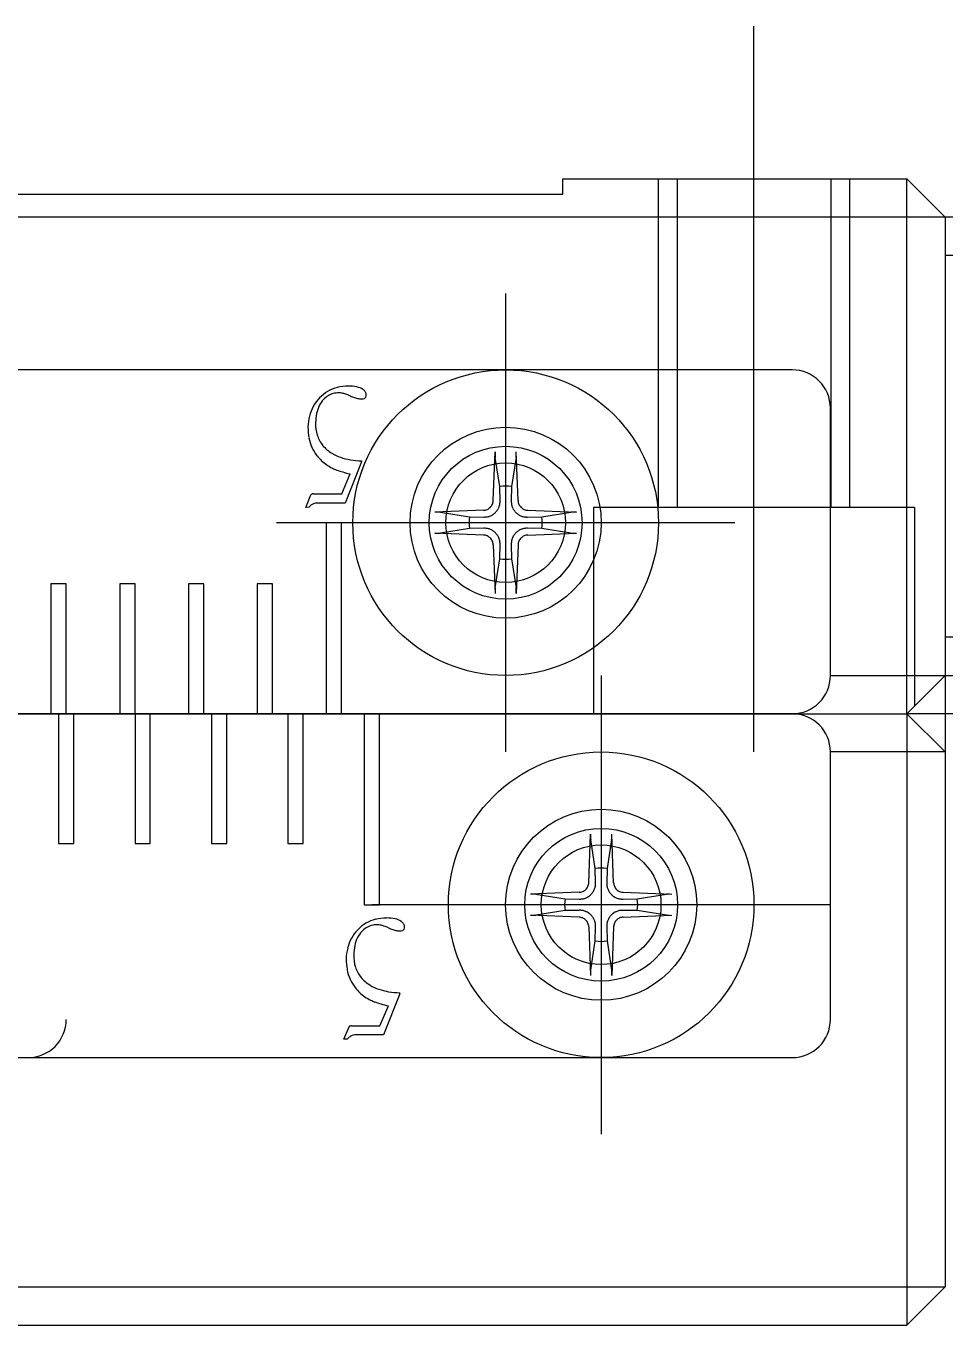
# Model space of a CAD drawing. Extents: x 1 to 191, y 0 to 116.
# Drawn here: x 85.23 to 97.26, y 99.13 to 116.13 of the extents above; entities that cross this region are included whole.
import ezdxf

# ---------------------------------------------------------------- set-up
doc = ezdxf.new("R2010")
doc.units = 0
doc.linetypes.add('CENTER', pattern=[50.8, 31.75, -6.35, 6.35, -6.35])
doc.linetypes.add('DASHED', pattern=[19.05, 12.7, -6.35])
doc.layers.get('0').update_dxf_attribs({"linetype": 'CONTINUOUS'})
doc.layers.add('CENTER', color=1, linetype='CENTER')

msp = doc.modelspace()

# ---------------------------------------------------------------- linework, layer by layer
at = {"color": 7, "linetype": 'CONTINUOUS'}
for p, q in [((92.262, 114.131), (96.762, 114.131)), ((92.262, 113.931), (92.262, 114.131)), ((97.262, 113.631), (96.762, 114.131)), ((96.762, 107.131), (96.762, 114.131)), ((77.262, 113.931), (92.262, 113.931)), ((97.262, 113.631), (72.262, 113.631)), ((97.262, 113.631), (97.262, 99.631)), ((105.262, 113.631), (97.262, 113.631)), ((97.262, 113.131), (105.262, 113.131)), ((95.262, 111.631), (74.262, 111.631)), ((95.762, 107.631), (95.762, 111.131)), ((91.349, 109.92), (91.374, 110.557)), ((91.374, 110.547), (91.373, 110.536)), ((91.373, 110.536), (91.373, 110.526)), ((91.373, 110.526), (91.373, 110.52)), ((91.373, 110.52), (91.373, 110.516)), ((91.373, 110.516), (91.374, 110.506)), ((91.374, 110.557), (91.374, 110.547)), ((91.374, 110.506), (91.374, 110.502)), ((91.374, 110.502), (91.374, 110.498)), ((91.65, 110.547), (91.65, 110.557)), ((91.675, 109.92), (91.65, 110.557)), ((91.651, 110.536), (91.65, 110.547)), ((91.65, 110.502), (91.651, 110.506)), ((91.65, 110.498), (91.65, 110.502)), ((91.651, 110.526), (91.651, 110.536)), ((91.651, 110.52), (91.651, 110.526)), ((91.651, 110.516), (91.651, 110.52)), ((91.651, 110.506), (91.651, 110.516)), ((89.626, 110.428), (89.412, 109.888)), ((91.374, 110.498), (91.374, 110.494)), ((91.374, 110.494), (91.374, 110.491)), ((91.374, 110.491), (91.375, 110.488)), ((91.375, 110.488), (91.375, 110.485)), ((91.435, 110.104), (91.375, 110.485)), ((91.649, 110.485), (91.589, 110.104)), ((91.649, 110.488), (91.65, 110.491)), ((91.649, 110.485), (91.649, 110.488)), ((91.65, 110.494), (91.65, 110.498)), ((91.65, 110.491), (91.65, 110.494)), ((89.367, 110.009), (89.477, 110.269)), ((88.896, 109.831), (88.963, 109.994)), ((88.996, 110.009), (89.367, 110.009)), ((91.439, 109.919), (91.435, 110.104)), ((91.589, 110.104), (91.585, 109.919)), ((88.941, 109.835), (88.896, 109.831)), ((89.412, 109.888), (89.039, 109.888)), ((91.292, 109.817), (91.302, 109.824)), ((91.302, 109.824), (91.311, 109.832)), ((91.311, 109.832), (91.319, 109.841)), ((91.319, 109.841), (91.327, 109.851)), ((91.327, 109.851), (91.333, 109.861)), ((91.333, 109.861), (91.339, 109.872)), ((91.339, 109.872), (91.343, 109.884)), ((91.343, 109.884), (91.346, 109.896)), ((91.346, 109.896), (91.349, 109.908)), ((91.349, 109.908), (91.349, 109.92)), ((91.675, 109.92), (91.676, 109.909)), ((91.676, 109.909), (91.678, 109.896)), ((91.678, 109.896), (91.681, 109.884)), ((91.681, 109.884), (91.685, 109.873)), ((91.685, 109.873), (91.691, 109.861)), ((91.691, 109.861), (91.697, 109.851)), ((91.697, 109.851), (91.705, 109.841)), ((91.705, 109.841), (91.713, 109.832)), ((91.713, 109.832), (91.722, 109.824)), ((91.722, 109.824), (91.731, 109.817)), ((91.223, 109.794), (90.586, 109.769)), ((90.597, 109.77), (90.586, 109.769)), ((90.607, 109.77), (90.597, 109.77)), ((90.618, 109.77), (90.607, 109.77)), ((90.623, 109.77), (90.618, 109.77)), ((90.628, 109.77), (90.623, 109.77)), ((90.637, 109.77), (90.628, 109.77)), ((90.641, 109.77), (90.637, 109.77)), ((90.645, 109.769), (90.641, 109.77)), ((90.649, 109.769), (90.645, 109.769)), ((90.652, 109.769), (90.649, 109.769)), ((90.655, 109.769), (90.652, 109.769)), ((90.658, 109.768), (90.655, 109.769)), ((90.658, 109.768), (91.04, 109.709)), ((91.04, 109.709), (91.225, 109.704)), ((91.223, 109.794), (91.235, 109.795)), ((91.235, 109.795), (91.247, 109.797)), ((91.247, 109.797), (91.259, 109.8)), ((91.259, 109.8), (91.271, 109.804)), ((91.271, 109.804), (91.282, 109.81)), ((91.282, 109.81), (91.292, 109.817)), ((91.731, 109.817), (91.742, 109.81)), ((91.742, 109.81), (91.753, 109.805)), ((91.753, 109.805), (91.765, 109.8)), ((91.765, 109.8), (91.777, 109.797)), ((91.777, 109.797), (91.789, 109.795)), ((91.789, 109.795), (91.801, 109.794)), ((91.799, 109.704), (91.984, 109.709)), ((91.801, 109.794), (92.438, 109.769)), ((91.984, 109.709), (92.366, 109.768)), ((92.369, 109.769), (92.366, 109.768)), ((92.372, 109.769), (92.369, 109.769)), ((92.375, 109.769), (92.372, 109.769)), ((92.379, 109.769), (92.375, 109.769)), ((92.383, 109.77), (92.379, 109.769)), ((92.387, 109.77), (92.383, 109.77)), ((92.396, 109.77), (92.387, 109.77)), ((92.401, 109.77), (92.396, 109.77)), ((92.406, 109.77), (92.401, 109.77)), ((92.417, 109.77), (92.406, 109.77)), ((92.427, 109.77), (92.417, 109.77)), ((92.438, 109.769), (92.427, 109.77)), ((89.362, 109.631), (89.162, 109.631)), ((89.162, 109.631), (89.162, 107.131)), ((89.362, 107.131), (89.362, 109.631)), ((90.586, 109.493), (90.597, 109.493)), ((91.223, 109.469), (90.586, 109.493)), ((90.597, 109.493), (90.607, 109.493)), ((90.607, 109.493), (90.618, 109.493)), ((90.618, 109.493), (90.623, 109.493)), ((90.623, 109.493), (90.628, 109.493)), ((90.628, 109.493), (90.637, 109.493)), ((90.637, 109.493), (90.641, 109.493)), ((90.641, 109.493), (90.645, 109.493)), ((90.645, 109.493), (90.649, 109.493)), ((90.649, 109.493), (90.652, 109.494)), ((90.652, 109.494), (90.655, 109.494)), ((90.655, 109.494), (90.658, 109.494)), ((91.04, 109.554), (90.658, 109.494)), ((91.225, 109.558), (91.04, 109.554)), ((91.984, 109.554), (91.799, 109.558)), ((91.801, 109.469), (92.438, 109.493)), ((92.366, 109.494), (91.984, 109.554)), ((92.366, 109.494), (92.369, 109.494)), ((92.369, 109.494), (92.372, 109.494)), ((92.372, 109.494), (92.375, 109.493)), ((92.375, 109.493), (92.379, 109.493)), ((92.379, 109.493), (92.383, 109.493)), ((92.383, 109.493), (92.387, 109.493)), ((92.387, 109.493), (92.396, 109.493)), ((92.396, 109.493), (92.401, 109.493)), ((92.401, 109.493), (92.406, 109.493)), ((92.406, 109.493), (92.417, 109.493)), ((92.417, 109.493), (92.427, 109.493)), ((92.427, 109.493), (92.438, 109.493)), ((91.235, 109.468), (91.223, 109.469)), ((91.247, 109.466), (91.235, 109.468)), ((91.259, 109.462), (91.247, 109.466)), ((91.271, 109.458), (91.259, 109.462)), ((91.282, 109.452), (91.271, 109.458)), ((91.293, 109.446), (91.282, 109.452)), ((91.302, 109.439), (91.293, 109.446)), ((91.311, 109.431), (91.302, 109.439)), ((91.319, 109.422), (91.311, 109.431)), ((91.327, 109.412), (91.319, 109.422)), ((91.333, 109.401), (91.327, 109.412)), ((91.339, 109.39), (91.333, 109.401)), ((91.343, 109.378), (91.339, 109.39)), ((91.346, 109.366), (91.343, 109.378)), ((91.349, 109.354), (91.346, 109.366)), ((91.349, 109.342), (91.349, 109.354)), ((91.349, 109.342), (91.374, 108.705)), ((91.435, 109.159), (91.439, 109.344)), ((91.585, 109.344), (91.589, 109.159)), ((91.675, 109.342), (91.65, 108.705)), ((91.676, 109.354), (91.675, 109.342)), ((91.678, 109.366), (91.676, 109.354)), ((91.681, 109.378), (91.678, 109.366)), ((91.685, 109.39), (91.681, 109.378)), ((91.691, 109.401), (91.685, 109.39)), ((91.697, 109.412), (91.691, 109.401)), ((91.705, 109.422), (91.697, 109.412)), ((91.713, 109.431), (91.705, 109.422)), ((91.722, 109.439), (91.713, 109.431)), ((91.732, 109.446), (91.722, 109.439)), ((91.742, 109.453), (91.732, 109.446)), ((91.753, 109.458), (91.742, 109.453)), ((91.765, 109.463), (91.753, 109.458)), ((91.777, 109.466), (91.765, 109.463)), ((91.789, 109.468), (91.777, 109.466)), ((91.801, 109.469), (91.789, 109.468)), ((91.375, 108.777), (91.435, 109.159)), ((91.589, 109.159), (91.649, 108.777)), ((85.762, 108.831), (85.562, 108.831)), ((85.562, 108.831), (85.562, 107.131)), ((85.762, 107.131), (85.762, 108.831)), ((86.662, 108.831), (86.462, 108.831)), ((86.462, 108.831), (86.462, 107.131)), ((86.662, 107.131), (86.662, 108.831)), ((87.562, 108.831), (87.362, 108.831)), ((87.362, 108.831), (87.362, 107.131)), ((87.562, 107.131), (87.562, 108.831)), ((88.462, 108.831), (88.262, 108.831)), ((88.262, 108.831), (88.262, 107.131)), ((88.462, 107.131), (88.462, 108.831)), ((91.374, 108.756), (91.373, 108.747)), ((91.373, 108.747), (91.373, 108.742)), ((91.373, 108.742), (91.373, 108.737)), ((91.373, 108.737), (91.373, 108.726)), ((91.373, 108.726), (91.374, 108.716)), ((91.375, 108.775), (91.374, 108.772)), ((91.374, 108.772), (91.374, 108.768)), ((91.374, 108.768), (91.374, 108.765)), ((91.374, 108.765), (91.374, 108.761)), ((91.374, 108.761), (91.374, 108.756)), ((91.374, 108.716), (91.374, 108.705)), ((91.375, 108.777), (91.375, 108.775)), ((91.649, 108.775), (91.649, 108.777)), ((91.65, 108.772), (91.649, 108.775)), ((91.65, 108.768), (91.65, 108.772)), ((91.65, 108.765), (91.65, 108.768)), ((91.65, 108.761), (91.65, 108.765)), ((91.651, 108.756), (91.65, 108.761)), ((91.65, 108.716), (91.651, 108.726)), ((91.65, 108.705), (91.65, 108.716)), ((91.651, 108.747), (91.651, 108.756)), ((91.651, 108.742), (91.651, 108.747)), ((91.651, 108.737), (91.651, 108.742)), ((91.651, 108.726), (91.651, 108.737)), ((105.262, 108.131), (97.262, 108.131)), ((95.762, 107.631), (97.262, 107.631)), ((96.762, 107.131), (97.262, 107.631)), ((97.262, 107.631), (105.262, 107.631)), ((72.762, 107.131), (96.762, 107.131)), ((95.262, 107.131), (74.262, 107.131)), ((85.662, 107.131), (85.662, 105.431)), ((85.862, 105.431), (85.862, 107.131)), ((86.662, 107.131), (86.662, 105.431)), ((86.862, 105.431), (86.862, 107.131)), ((87.662, 107.131), (87.662, 105.431)), ((87.862, 105.431), (87.862, 107.131)), ((88.662, 107.131), (88.662, 105.431)), ((88.862, 105.431), (88.862, 107.131)), ((89.662, 107.131), (89.662, 104.631)), ((89.862, 104.631), (89.862, 107.131)), ((97.262, 106.631), (96.762, 107.131)), ((96.762, 107.131), (96.762, 99.131)), ((95.762, 103.131), (95.762, 106.631)), ((97.262, 106.631), (95.762, 106.631)), ((85.662, 105.431), (85.862, 105.431)), ((86.662, 105.431), (86.862, 105.431)), ((87.662, 105.431), (87.862, 105.431)), ((88.662, 105.431), (88.862, 105.431)), ((92.599, 104.92), (92.624, 105.557)), ((92.624, 105.547), (92.623, 105.536)), ((92.623, 105.536), (92.623, 105.526)), ((92.623, 105.526), (92.623, 105.52)), ((92.623, 105.52), (92.623, 105.516)), ((92.623, 105.516), (92.624, 105.506)), ((92.624, 105.557), (92.624, 105.547)), ((92.624, 105.506), (92.624, 105.502)), ((92.624, 105.502), (92.624, 105.498)), ((92.624, 105.498), (92.624, 105.494)), ((92.624, 105.494), (92.624, 105.491)), ((92.624, 105.491), (92.625, 105.488)), ((92.625, 105.488), (92.625, 105.485)), ((92.685, 105.104), (92.625, 105.485)), ((92.899, 105.485), (92.839, 105.104)), ((92.899, 105.488), (92.9, 105.491)), ((92.899, 105.485), (92.899, 105.488)), ((92.9, 105.547), (92.9, 105.557)), ((92.925, 104.92), (92.9, 105.557)), ((92.901, 105.536), (92.9, 105.547)), ((92.9, 105.502), (92.901, 105.506)), ((92.9, 105.498), (92.9, 105.502)), ((92.9, 105.494), (92.9, 105.498)), ((92.9, 105.491), (92.9, 105.494)), ((92.901, 105.526), (92.901, 105.536)), ((92.901, 105.52), (92.901, 105.526)), ((92.901, 105.516), (92.901, 105.52)), ((92.901, 105.506), (92.901, 105.516)), ((92.689, 104.919), (92.685, 105.104)), ((92.839, 105.104), (92.835, 104.919)), ((92.593, 104.884), (92.596, 104.896)), ((92.596, 104.896), (92.599, 104.908)), ((92.599, 104.908), (92.599, 104.92)), ((92.925, 104.92), (92.926, 104.909)), ((92.926, 104.909), (92.928, 104.896)), ((92.928, 104.896), (92.931, 104.884)), ((92.473, 104.794), (91.836, 104.769)), ((91.847, 104.77), (91.836, 104.769)), ((91.857, 104.77), (91.847, 104.77)), ((91.868, 104.77), (91.857, 104.77)), ((91.873, 104.77), (91.868, 104.77)), ((91.878, 104.77), (91.873, 104.77)), ((91.887, 104.77), (91.878, 104.77)), ((91.891, 104.77), (91.887, 104.77)), ((91.895, 104.769), (91.891, 104.77)), ((91.899, 104.769), (91.895, 104.769)), ((91.902, 104.769), (91.899, 104.769)), ((91.905, 104.769), (91.902, 104.769)), ((91.908, 104.768), (91.905, 104.769)), ((91.908, 104.768), (92.29, 104.709)), ((92.473, 104.794), (92.485, 104.795)), ((92.485, 104.795), (92.497, 104.797)), ((92.497, 104.797), (92.509, 104.8)), ((92.509, 104.8), (92.521, 104.804)), ((92.521, 104.804), (92.532, 104.81)), ((92.532, 104.81), (92.542, 104.817)), ((92.542, 104.817), (92.552, 104.824)), ((92.552, 104.824), (92.561, 104.832)), ((92.561, 104.832), (92.569, 104.841)), ((92.569, 104.841), (92.577, 104.851)), ((92.577, 104.851), (92.583, 104.861)), ((92.583, 104.861), (92.589, 104.872)), ((92.589, 104.872), (92.593, 104.884)), ((92.931, 104.884), (92.935, 104.873)), ((92.935, 104.873), (92.941, 104.861)), ((92.941, 104.861), (92.947, 104.851)), ((92.947, 104.851), (92.955, 104.841)), ((92.955, 104.841), (92.963, 104.832)), ((92.963, 104.832), (92.972, 104.824)), ((92.972, 104.824), (92.981, 104.817)), ((92.981, 104.817), (92.992, 104.81)), ((92.992, 104.81), (93.003, 104.805)), ((93.003, 104.805), (93.015, 104.8)), ((93.015, 104.8), (93.027, 104.797)), ((93.027, 104.797), (93.039, 104.795)), ((93.039, 104.795), (93.051, 104.794)), ((93.051, 104.794), (93.688, 104.769)), ((93.234, 104.709), (93.616, 104.768)), ((93.619, 104.769), (93.616, 104.768)), ((93.622, 104.769), (93.619, 104.769)), ((93.625, 104.769), (93.622, 104.769)), ((93.629, 104.769), (93.625, 104.769)), ((93.633, 104.77), (93.629, 104.769)), ((93.637, 104.77), (93.633, 104.77)), ((93.646, 104.77), (93.637, 104.77)), ((93.651, 104.77), (93.646, 104.77)), ((93.656, 104.77), (93.651, 104.77)), ((89.662, 104.631), (89.862, 104.631)), ((92.29, 104.554), (91.908, 104.494)), ((92.29, 104.709), (92.475, 104.704)), ((92.475, 104.558), (92.29, 104.554)), ((93.049, 104.704), (93.234, 104.709)), ((93.234, 104.554), (93.049, 104.558)), ((93.616, 104.494), (93.234, 104.554)), ((91.836, 104.493), (91.847, 104.493)), ((92.473, 104.469), (91.836, 104.493)), ((91.847, 104.493), (91.857, 104.493)), ((91.857, 104.493), (91.868, 104.493)), ((91.868, 104.493), (91.873, 104.493)), ((91.873, 104.493), (91.878, 104.493)), ((91.878, 104.493), (91.887, 104.493)), ((91.887, 104.493), (91.891, 104.493)), ((91.891, 104.493), (91.895, 104.493)), ((91.895, 104.493), (91.899, 104.493)), ((91.899, 104.493), (91.902, 104.494)), ((91.902, 104.494), (91.905, 104.494)), ((91.905, 104.494), (91.908, 104.494)), ((92.485, 104.468), (92.473, 104.469)), ((92.497, 104.466), (92.485, 104.468)), ((92.509, 104.462), (92.497, 104.466)), ((92.521, 104.458), (92.509, 104.462)), ((92.532, 104.452), (92.521, 104.458)), ((92.543, 104.446), (92.532, 104.452)), ((92.552, 104.439), (92.543, 104.446)), ((92.561, 104.431), (92.552, 104.439)), ((92.569, 104.422), (92.561, 104.431)), ((92.577, 104.412), (92.569, 104.422)), ((92.583, 104.401), (92.577, 104.412)), ((92.589, 104.39), (92.583, 104.401)), ((92.593, 104.378), (92.589, 104.39)), ((92.935, 104.39), (92.931, 104.378)), ((92.941, 104.401), (92.935, 104.39)), ((92.947, 104.412), (92.941, 104.401)), ((92.955, 104.422), (92.947, 104.412)), ((92.963, 104.431), (92.955, 104.422)), ((92.972, 104.439), (92.963, 104.431)), ((92.982, 104.446), (92.972, 104.439)), ((92.992, 104.453), (92.982, 104.446)), ((93.003, 104.458), (92.992, 104.453)), ((93.015, 104.463), (93.003, 104.458)), ((93.027, 104.466), (93.015, 104.463)), ((93.039, 104.468), (93.027, 104.466)), ((93.051, 104.469), (93.039, 104.468)), ((93.051, 104.469), (93.688, 104.493)), ((93.616, 104.494), (93.619, 104.494)), ((93.619, 104.494), (93.622, 104.494)), ((93.622, 104.494), (93.625, 104.493)), ((93.625, 104.493), (93.629, 104.493)), ((93.629, 104.493), (93.633, 104.493)), ((93.633, 104.493), (93.637, 104.493)), ((93.637, 104.493), (93.646, 104.493)), ((93.646, 104.493), (93.651, 104.493)), ((93.651, 104.493), (93.656, 104.493)), ((92.596, 104.366), (92.593, 104.378)), ((92.599, 104.354), (92.596, 104.366)), ((92.599, 104.342), (92.599, 104.354)), ((92.599, 104.342), (92.624, 103.705)), ((92.685, 104.159), (92.689, 104.344)), ((92.835, 104.344), (92.839, 104.159)), ((92.925, 104.342), (92.9, 103.705)), ((92.926, 104.354), (92.925, 104.342)), ((92.928, 104.366), (92.926, 104.354)), ((92.931, 104.378), (92.928, 104.366)), ((92.625, 103.777), (92.685, 104.159)), ((92.839, 104.159), (92.899, 103.777)), ((92.624, 103.756), (92.623, 103.747)), ((92.623, 103.747), (92.623, 103.742)), ((92.623, 103.742), (92.623, 103.737)), ((92.623, 103.737), (92.623, 103.726)), ((92.623, 103.726), (92.624, 103.716)), ((92.625, 103.775), (92.624, 103.772)), ((92.624, 103.772), (92.624, 103.768)), ((92.624, 103.768), (92.624, 103.765)), ((92.624, 103.765), (92.624, 103.761)), ((92.624, 103.761), (92.624, 103.756)), ((92.624, 103.716), (92.624, 103.705)), ((92.625, 103.777), (92.625, 103.775)), ((92.899, 103.775), (92.899, 103.777)), ((92.9, 103.772), (92.899, 103.775)), ((92.9, 103.768), (92.9, 103.772)), ((92.9, 103.765), (92.9, 103.768)), ((92.9, 103.761), (92.9, 103.765)), ((92.901, 103.756), (92.9, 103.761)), ((92.9, 103.716), (92.901, 103.726)), ((92.9, 103.705), (92.9, 103.716)), ((92.901, 103.747), (92.901, 103.756)), ((92.901, 103.742), (92.901, 103.747)), ((92.901, 103.737), (92.901, 103.742)), ((92.901, 103.726), (92.901, 103.737)), ((90.126, 103.467), (89.912, 102.927)), ((89.867, 103.047), (89.977, 103.308)), ((89.396, 102.87), (89.463, 103.033)), ((89.496, 103.047), (89.867, 103.047)), ((89.441, 102.874), (89.396, 102.87)), ((89.912, 102.927), (89.539, 102.927)), ((74.262, 102.631), (95.262, 102.631)), ((72.262, 99.631), (97.262, 99.631)), ((96.762, 99.131), (97.262, 99.631)), ((72.762, 99.131), (96.762, 99.131))]:
    msp.add_line(p, q, dxfattribs=at)
at = {"color": 3, "linetype": 'DASHED'}
for p, q in [((93.512, 109.831), (93.512, 114.131)), ((93.756, 114.131), (93.756, 109.831)), ((95.769, 114.131), (95.769, 109.831)), ((96.012, 114.131), (96.012, 109.831)), ((96.862, 109.831), (92.662, 109.831)), ((92.662, 109.831), (92.662, 107.131)), ((96.862, 109.831), (96.862, 107.231))]:
    msp.add_line(p, q, dxfattribs=at)
at = {"color": 7, "linetype": 'CONTINUOUS'}
for centre in [(91.512, 109.631), (92.762, 104.631)]:
    msp.add_circle(centre, 2, dxfattribs=at)
at = {"color": 3, "linetype": 'CONTINUOUS'}
for centre, radius in [((91.512, 109.631), 1.25), ((91.512, 109.631), 1), ((91.512, 109.631), 0.783), ((92.762, 104.631), 1.25), ((92.762, 104.631), 1), ((92.762, 104.631), 0.783)]:
    msp.add_circle(centre, radius, dxfattribs=at)
at = {"color": 7, "linetype": 'CONTINUOUS'}
for centre, radius, start, end in [((95.262, 111.131), 0.5, 0, 90), ((89.435, 110.926), 0.493, 120.7739, 136.7817), ((89.425, 110.939), 0.477, 104.1459, 120.5209), ((89.449, 110.838), 0.581, 89.6263, 103.9812), ((89.46, 110.898), 0.521, 78.2451, 90.7659), ((89.522, 111.194), 0.218, 56.1652, 78.5243), ((89.569, 111.27), 0.13, 39.3474, 54.6593), ((89.578, 111.278), 0.117, 21.5057, 39.093), ((89.481, 110.884), 0.556, 136.7918, 151.0148), ((89.371, 111.017), 0.332, 136.8732, 153.9198), ((89.347, 111.033), 0.303, 121.5113, 135.9675), ((89.328, 111.062), 0.269, 105.6366, 121.3182), ((89.334, 111.036), 0.295, 90.7211, 105.4421), ((89.328, 111.123), 0.208, 77.9993, 89.3203), ((89.29, 110.941), 0.394, 70.7805, 78.1713), ((89.191, 110.654), 0.698, 65.8334, 70.8777), ((89.731, 111.856), 0.62, 245.85, 251.6275), ((89.662, 111.648), 0.4, 251.5675, 259.3119), ((89.636, 111.507), 0.257, 259.2315, 269.6241), ((89.636, 111.316), 0.066, 268.0277, 295.4071), ((89.646, 111.292), 0.0408, 297.1293, 334.954), ((89.616, 111.304), 0.0728, 336.281, 1.8872), ((89.673, 111.315), 0.015, 11.5786, 25.2913), ((89.653, 111.31), 0.0361, 4.316, 11.9442), ((89.614, 111.307), 0.0745, 359.7689, 4.4732), ((89.564, 110.869), 0.639, 165.7632, 178.7145), ((89.471, 110.891), 0.544, 151.19, 165.6305), ((89.676, 110.929), 0.651, 168.3503, 179.2247), ((89.462, 110.973), 0.433, 154.0754, 168.3685), ((89.619, 110.874), 0.694, 179.2215, 190.7983), ((89.538, 110.924), 0.514, 178.4839, 196.8828), ((89.496, 110.851), 0.57, 190.8892, 204.1023), ((89.424, 110.893), 0.395, 197.3246, 219.2769), ((89.471, 110.841), 0.543, 204.2446, 217.8899), ((89.53, 110.892), 0.62, 218.2978, 226.5808), ((89.469, 110.936), 0.458, 219.8178, 239.7095), ((89.562, 111.085), 0.633, 239.2808, 250.5721), ((89.486, 110.847), 0.558, 226.6126, 235.5054), ((89.475, 110.831), 0.538, 235.5472, 244.6615), ((89.482, 110.818), 0.53, 243.3872, 250.1611), ((89.609, 111.22), 0.776, 250.6148, 260.4628), ((89.649, 111.461), 1.021, 260.4715, 268.6731), ((89.626, 110.439), 0.00178, 13.6323, 92.6279), ((89.581, 110.444), 0.0479, 340.8609, 349.2763), ((89.619, 110.437), 0.0092, 347.2044, 12.7956), ((89.7, 111.413), 1.163, 250.0124, 254.0248), ((89.987, 112.406), 2.197, 253.9631, 256.5892), ((88.978, 109.99), 0.0151, 127.0574, 164.0647), ((88.985, 109.979), 0.0281, 101.4538, 125.805), ((88.995, 109.935), 0.0733, 89.1351, 101.9708), ((91.512, 109.631), 0.479, 80.6957, 99.3043), ((89.085, 109.716), 0.187, 127.1607, 140.255), ((89.046, 109.766), 0.123, 109.8018, 127.0841), ((89.039, 109.785), 0.103, 89.9573, 109.456), ((91.225, 109.914), 0.214, 333.7006, 339.428), ((91.233, 109.911), 0.206, 339.3855, 345.0047), ((91.223, 109.913), 0.216, 345.0609, 350.4544), ((91.217, 109.914), 0.222, 350.4291, 355.7576), ((91.227, 109.914), 0.213, 355.732, 1.3126), ((91.797, 109.914), 0.212, 178.6865, 184.2689), ((91.807, 109.914), 0.222, 184.2425, 189.5708), ((91.801, 109.913), 0.216, 189.5443, 194.9404), ((91.791, 109.911), 0.206, 194.9957, 200.614), ((91.799, 109.914), 0.214, 200.572, 206.2994), ((91.512, 109.631), 0.479, 170.6957, 189.3043), ((91.23, 109.917), 0.212, 268.6865, 274.2689), ((91.229, 109.927), 0.222, 274.2425, 279.5708), ((91.23, 109.92), 0.216, 279.5443, 284.9404), ((91.233, 109.91), 0.206, 284.9957, 290.614), ((91.23, 109.918), 0.214, 290.572, 296.2994), ((91.236, 109.906), 0.201, 296.2694, 302.6116), ((91.231, 109.913), 0.209, 302.6458, 308.7751), ((91.236, 109.908), 0.202, 308.7225, 314.9322), ((91.235, 109.908), 0.202, 315.0658, 321.2796), ((91.23, 109.912), 0.209, 321.2244, 327.3546), ((91.237, 109.907), 0.201, 327.3884, 333.7306), ((91.787, 109.907), 0.201, 206.2694, 212.6116), ((91.794, 109.912), 0.209, 212.6458, 218.7751), ((91.789, 109.908), 0.202, 218.7225, 224.9322), ((91.788, 109.908), 0.202, 225.0658, 231.2796), ((91.793, 109.913), 0.209, 231.2244, 237.3546), ((91.788, 109.906), 0.201, 237.3884, 243.7306), ((91.794, 109.918), 0.214, 243.7006, 249.428), ((91.791, 109.91), 0.206, 249.3855, 255.0047), ((91.794, 109.92), 0.216, 255.0609, 260.4544), ((91.795, 109.927), 0.222, 260.4291, 265.7576), ((91.794, 109.917), 0.213, 265.732, 271.3126), ((91.512, 109.631), 0.479, 350.6957, 9.3043), ((91.23, 109.346), 0.213, 85.732, 91.3126), ((91.229, 109.336), 0.222, 80.4291, 85.7576), ((91.23, 109.343), 0.216, 75.0609, 80.4544), ((91.233, 109.353), 0.206, 69.3855, 75.0047), ((91.23, 109.344), 0.214, 63.7006, 69.428), ((91.236, 109.357), 0.201, 57.3884, 63.7306), ((91.231, 109.349), 0.209, 51.2244, 57.3546), ((91.236, 109.355), 0.202, 45.0658, 51.2796), ((91.235, 109.355), 0.202, 38.7225, 44.9322), ((91.23, 109.35), 0.209, 32.6458, 38.7751), ((91.794, 109.35), 0.209, 141.2244, 147.3546), ((91.789, 109.355), 0.202, 135.0658, 141.2796), ((91.788, 109.355), 0.202, 128.7225, 134.9322), ((91.793, 109.349), 0.209, 122.6458, 128.7751), ((91.788, 109.357), 0.201, 116.2694, 122.6116), ((91.794, 109.344), 0.214, 110.572, 116.2994), ((91.791, 109.352), 0.206, 104.9957, 110.614), ((91.794, 109.343), 0.216, 99.5443, 104.9404), ((91.795, 109.336), 0.222, 94.2425, 99.5708), ((91.794, 109.346), 0.212, 88.6865, 94.2689), ((91.237, 109.355), 0.201, 26.2694, 32.6116), ((91.225, 109.349), 0.214, 20.572, 26.2994), ((91.233, 109.352), 0.206, 14.9957, 20.614), ((91.223, 109.35), 0.216, 9.5443, 14.9404), ((91.217, 109.348), 0.222, 4.2425, 9.5708), ((91.227, 109.349), 0.212, 358.6865, 4.2689), ((91.807, 109.348), 0.222, 170.4291, 175.7576), ((91.797, 109.349), 0.213, 175.732, 181.3126), ((91.801, 109.35), 0.216, 165.0609, 170.4544), ((91.791, 109.352), 0.206, 159.3855, 165.0047), ((91.799, 109.349), 0.214, 153.7006, 159.428), ((91.787, 109.355), 0.201, 147.3884, 153.7306), ((91.512, 109.631), 0.479, 260.6957, 279.3043), ((95.262, 107.631), 0.5, 270, 0), ((95.262, 106.631), 0.5, 0, 90), ((92.762, 104.631), 0.479, 80.6957, 99.3043), ((92.467, 104.914), 0.222, 350.4291, 355.7576), ((92.477, 104.914), 0.213, 355.732, 1.3126), ((93.047, 104.914), 0.212, 178.6865, 184.2689), ((93.057, 104.914), 0.222, 184.2425, 189.5708), ((92.48, 104.918), 0.214, 290.572, 296.2994), ((92.486, 104.906), 0.201, 296.2694, 302.6116), ((92.481, 104.913), 0.209, 302.6458, 308.7751), ((92.486, 104.908), 0.202, 308.7225, 314.9322), ((92.485, 104.908), 0.202, 315.0658, 321.2796), ((92.48, 104.912), 0.209, 321.2244, 327.3546), ((92.487, 104.907), 0.201, 327.3884, 333.7306), ((92.475, 104.914), 0.214, 333.7006, 339.428), ((92.483, 104.911), 0.206, 339.3855, 345.0047), ((92.473, 104.913), 0.216, 345.0609, 350.4544), ((93.051, 104.913), 0.216, 189.5443, 194.9404), ((93.041, 104.911), 0.206, 194.9957, 200.614), ((93.049, 104.914), 0.214, 200.572, 206.2994), ((93.037, 104.907), 0.201, 206.2694, 212.6116), ((93.044, 104.912), 0.209, 212.6458, 218.7751), ((93.039, 104.908), 0.202, 218.7225, 224.9322), ((93.038, 104.908), 0.202, 225.0658, 231.2796), ((93.043, 104.913), 0.209, 231.2244, 237.3546), ((93.038, 104.906), 0.201, 237.3884, 243.7306), ((93.044, 104.918), 0.214, 243.7006, 249.428), ((92.762, 104.631), 0.479, 170.6957, 189.3043), ((92.48, 104.917), 0.212, 268.6865, 274.2689), ((92.48, 104.346), 0.213, 85.732, 91.3126), ((92.479, 104.927), 0.222, 274.2425, 279.5708), ((92.479, 104.336), 0.222, 80.4291, 85.7576), ((92.48, 104.92), 0.216, 279.5443, 284.9404), ((92.48, 104.343), 0.216, 75.0609, 80.4544), ((92.483, 104.91), 0.206, 284.9957, 290.614), ((92.483, 104.353), 0.206, 69.3855, 75.0047), ((93.041, 104.91), 0.206, 249.3855, 255.0047), ((93.041, 104.352), 0.206, 104.9957, 110.614), ((93.044, 104.92), 0.216, 255.0609, 260.4544), ((93.044, 104.343), 0.216, 99.5443, 104.9404), ((93.045, 104.927), 0.222, 260.4291, 265.7576), ((93.045, 104.336), 0.222, 94.2425, 99.5708), ((93.044, 104.917), 0.213, 265.732, 271.3126), ((93.044, 104.346), 0.212, 88.6865, 94.2689), ((92.762, 104.631), 0.479, 350.6957, 9.3043), ((89.935, 103.965), 0.493, 120.7739, 136.7817), ((89.925, 103.978), 0.477, 104.1459, 120.5209), ((89.949, 103.876), 0.581, 89.6263, 103.9812), ((89.96, 103.937), 0.521, 78.2451, 90.7659), ((90.022, 104.233), 0.218, 56.1652, 78.5243), ((90.069, 104.309), 0.13, 39.3474, 54.6593), ((90.078, 104.317), 0.117, 21.5057, 39.093), ((92.48, 104.344), 0.214, 63.7006, 69.428), ((92.486, 104.357), 0.201, 57.3884, 63.7306), ((92.481, 104.349), 0.209, 51.2244, 57.3546), ((92.486, 104.355), 0.202, 45.0658, 51.2796), ((92.485, 104.355), 0.202, 38.7225, 44.9322), ((92.48, 104.35), 0.209, 32.6458, 38.7751), ((92.487, 104.355), 0.201, 26.2694, 32.6116), ((92.475, 104.349), 0.214, 20.572, 26.2994), ((92.483, 104.352), 0.206, 14.9957, 20.614), ((92.473, 104.35), 0.216, 9.5443, 14.9404), ((92.467, 104.348), 0.222, 4.2425, 9.5708), ((93.057, 104.348), 0.222, 170.4291, 175.7576), ((93.051, 104.35), 0.216, 165.0609, 170.4544), ((93.041, 104.352), 0.206, 159.3855, 165.0047), ((93.049, 104.349), 0.214, 153.7006, 159.428), ((93.037, 104.355), 0.201, 147.3884, 153.7306), ((93.044, 104.35), 0.209, 141.2244, 147.3546), ((93.039, 104.355), 0.202, 135.0658, 141.2796), ((93.038, 104.355), 0.202, 128.7225, 134.9322), ((93.043, 104.349), 0.209, 122.6458, 128.7751), ((93.038, 104.357), 0.201, 116.2694, 122.6116), ((93.044, 104.344), 0.214, 110.572, 116.2994), ((89.981, 103.922), 0.556, 136.7918, 151.0148), ((89.871, 104.055), 0.332, 136.8732, 153.9198), ((89.847, 104.072), 0.303, 121.5113, 135.9675), ((89.828, 104.101), 0.269, 105.6366, 121.3182), ((89.834, 104.075), 0.295, 90.7211, 105.4421), ((89.828, 104.162), 0.208, 77.9993, 89.3203), ((89.79, 103.98), 0.394, 70.7805, 78.1713), ((89.691, 103.693), 0.698, 65.8334, 70.8777), ((90.231, 104.895), 0.62, 245.85, 251.6275), ((90.162, 104.686), 0.4, 251.5675, 259.3119), ((90.136, 104.546), 0.257, 259.2315, 269.6241), ((90.136, 104.355), 0.066, 268.0277, 295.4071), ((90.146, 104.331), 0.0408, 297.1293, 334.954), ((90.116, 104.343), 0.0728, 336.281, 1.8872), ((90.173, 104.354), 0.015, 11.5786, 25.2913), ((90.153, 104.349), 0.0361, 4.316, 11.9442), ((90.114, 104.346), 0.0745, 359.7689, 4.4732), ((92.477, 104.349), 0.212, 358.6865, 4.2689), ((93.047, 104.349), 0.213, 175.732, 181.3126), ((90.064, 103.907), 0.639, 165.7632, 178.7145), ((89.971, 103.93), 0.544, 151.19, 165.6305), ((90.176, 103.968), 0.651, 168.3503, 179.2247), ((89.962, 104.012), 0.433, 154.0754, 168.3685), ((92.762, 104.631), 0.479, 260.6957, 279.3043), ((90.119, 103.912), 0.694, 179.2215, 190.7983), ((90.038, 103.963), 0.514, 178.4839, 196.8828), ((89.996, 103.89), 0.57, 190.8892, 204.1023), ((89.924, 103.932), 0.395, 197.3246, 219.2769), ((89.971, 103.88), 0.543, 204.2446, 217.8899), ((90.03, 103.931), 0.62, 218.2978, 226.5808), ((89.969, 103.975), 0.458, 219.8178, 239.7095), ((90.062, 104.123), 0.633, 239.2808, 250.5721), ((89.986, 103.886), 0.558, 226.6126, 235.5054), ((89.975, 103.87), 0.538, 235.5472, 244.6615), ((89.982, 103.857), 0.53, 243.3872, 250.1611), ((90.109, 104.259), 0.776, 250.6148, 260.4628), ((90.149, 104.5), 1.021, 260.4715, 268.6731), ((90.126, 103.478), 0.00178, 13.6323, 92.6279), ((90.081, 103.483), 0.0479, 340.8609, 349.2763), ((90.119, 103.476), 0.0092, 347.2044, 12.7956), ((90.2, 104.452), 1.163, 250.0124, 254.0248), ((90.487, 105.445), 2.197, 253.9631, 256.5892), ((85.262, 103.131), 0.5, 270, 0), ((89.478, 103.029), 0.0151, 127.0574, 164.0647), ((89.485, 103.018), 0.0281, 101.4538, 125.805), ((89.495, 102.974), 0.0733, 89.1351, 101.9708), ((95.262, 103.131), 0.5, 270, 0), ((89.585, 102.755), 0.187, 127.1607, 140.255), ((89.546, 102.805), 0.123, 109.8018, 127.0841), ((89.539, 102.824), 0.103, 89.9573, 109.456)]:
    msp.add_arc(centre, radius, start, end, dxfattribs=at)
at = {"layer": 'CENTER', "color": 1, "linetype": 'CENTER'}
for p, q in [((94.762, 106.631), (94.762, 116.131)), ((91.512, 112.631), (91.512, 106.631)), ((94.512, 109.631), (88.512, 109.631)), ((92.762, 107.631), (92.762, 101.631)), ((119.762, 107.131), (96.762, 107.131)), ((95.762, 104.631), (89.762, 104.631))]:
    msp.add_line(p, q, dxfattribs=at)

doc.saveas('drawing.dxf')
